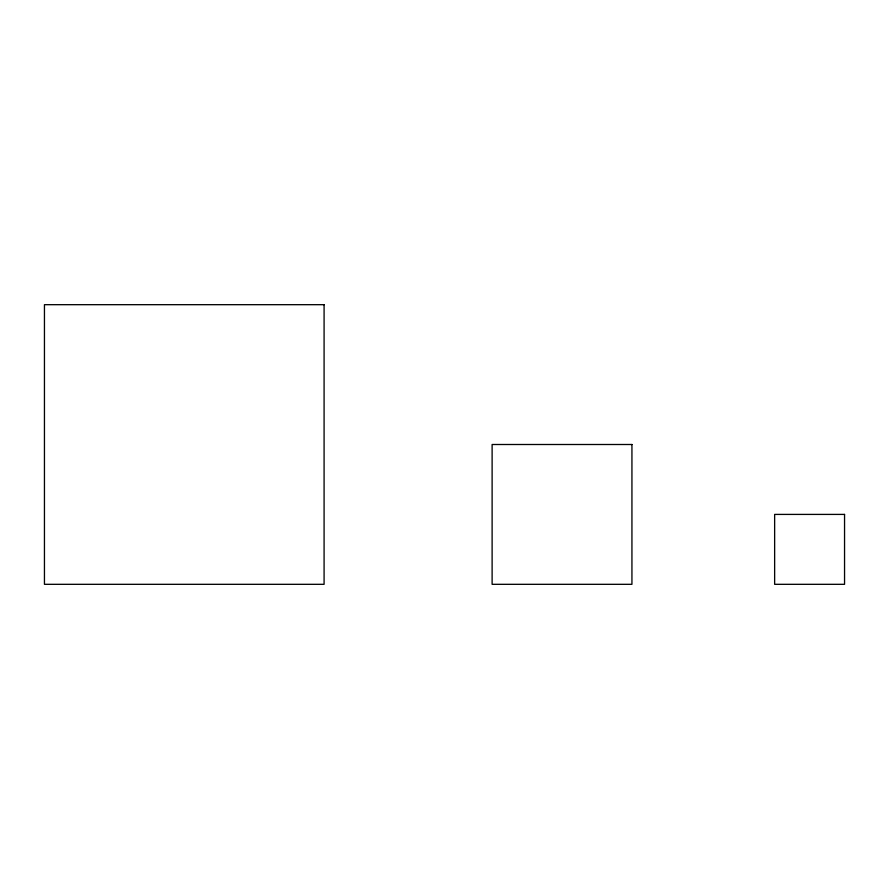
<?xml version="1.0" encoding="UTF-8"?>
<svg xmlns="http://www.w3.org/2000/svg" width="889" height="889" viewBox="0 0 889 889"><rect width="100%" height="100%" fill="white"/><g stroke="black" fill="none" stroke-linecap="round" stroke-linejoin="round"><path stroke-width="1.33" d="M324.085 304.683L44.45 304.683L44.45 584.317L324.085 584.317L324.085 304.683M631.935 444.5L492.117 444.5L492.117 584.317L631.935 584.317L631.935 444.5M844.55 514.409L774.641 514.409L774.641 584.317L844.55 584.317L844.55 514.409"/></g></svg>
